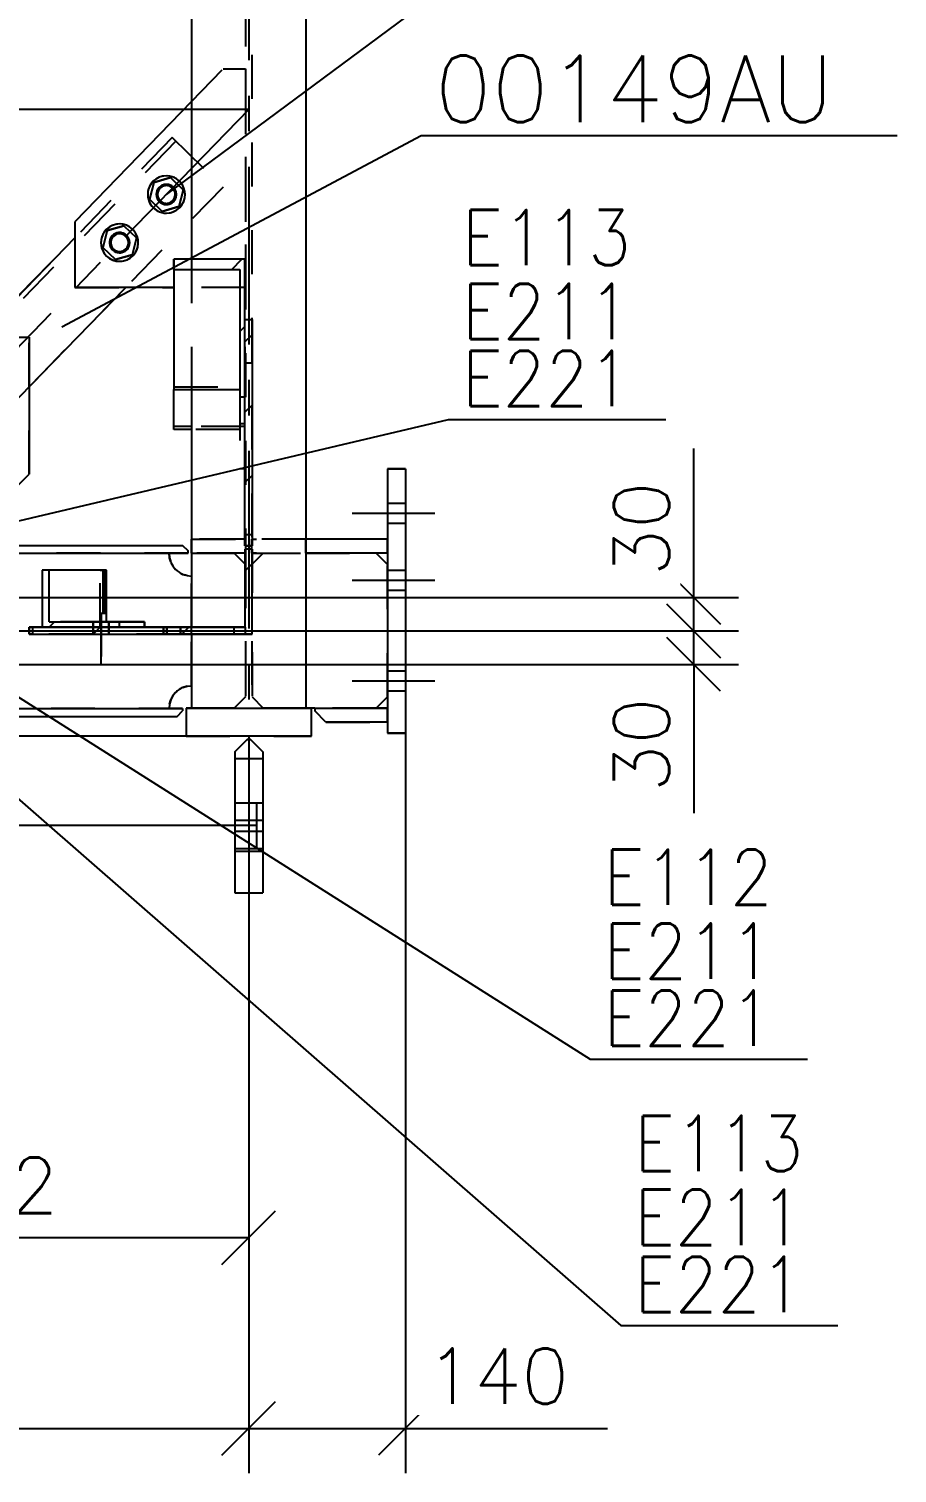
# Model space of a CAD drawing. Header units: millimetres. Extents: x 505 to 1346, y 20403 to 20997.
# Drawn here: x 1103.7 to 1142.4, y 20658.5 to 20723 of the extents above; entities that cross this region are included whole.
import ezdxf

# ---------------------------------------------------------------- set-up
doc = ezdxf.new("R2010")
doc.units = ezdxf.units.MM
for name, pattern in [('CENTER', [12.7, 7.9375, -1.5875, 1.5875, -1.5875]), ('DXK_LINE_DOT2', [3.9198, 1.9599, -1.9599]), ('DXK_LINE_DOT6', [6.9771, 2.979, -1.0191, 1.9599, -1.0191])]:
    doc.linetypes.add(name, pattern=pattern)
doc.styles.add('RomanS', font='ROMANS__.TTF', dxfattribs={"height": 0.2})

# ---------------------------------------------------------------- blocks, each defined once
blk = doc.blocks.new('Part-110200292-70964 - 70956')
at = {"color": 7, "linetype": 'DXK_LINE_DOT2'}
for p, q in [((1110.13, 20711.707), (1110.13, 20706.916)), ((1113.07, 20706.59), (1113.07, 20703.387)), ((1113.305, 20705.26), (1110.92, 20705.26)), ((1113.07, 20705.121), (1110.92, 20705.121)), ((1113.305, 20703.387), (1113.305, 20705.397)), ((1113.07, 20703.387), (1113.305, 20703.387))]:
    blk.add_line(p, q, dxfattribs=at)
at = {"color": 3, "linetype": 'Continuous'}
for p, q in [((1110.13, 20705.121), (1110.13, 20706.916)), ((1110.92, 20705.26), (1110.13, 20705.26)), ((1110.92, 20705.121), (1110.13, 20705.121))]:
    blk.add_line(p, q, dxfattribs=at)
blk = doc.blocks.new('Part-110200292-70962 - 70956')
at = {"linetype": 'Continuous'}
h = blk.add_hatch(dxfattribs=at)
h.set_pattern_fill('', scale=0.7, style=0, pattern_type=0)
h.set_pattern_definition([(45, (1113.6202, 20695.969), (-1.5715, 1.5715), [])])
h.paths.add_polyline_path([(1109.81, 20695.969), (1113.62, 20695.969), (1113.62, 20699.779), (1113.305, 20699.779), (1113.305, 20696.284), (1109.81, 20696.284)])
at = {"color": 3, "linetype": 'Continuous'}
for p, q in [((1113.305, 20699.779), (1113.305, 20699.779)), ((1113.62, 20699.779), (1113.305, 20699.779)), ((1113.305, 20699.779), (1113.305, 20696.284)), ((1113.62, 20699.779), (1113.62, 20699.779)), ((1113.62, 20695.969), (1113.62, 20699.779)), ((1109.81, 20696.284), (1109.81, 20696.284)), ((1109.81, 20696.284), (1113.305, 20696.284)), ((1109.81, 20695.969), (1109.81, 20696.284)), ((1113.305, 20696.284), (1113.305, 20696.284)), ((1109.81, 20695.969), (1109.81, 20695.969)), ((1109.81, 20695.969), (1113.62, 20695.969)), ((1113.62, 20695.969), (1113.62, 20695.969))]:
    blk.add_line(p, q, dxfattribs=at)
at = {"color": 7, "linetype": 'DXK_LINE_DOT2'}
for p, q in [((1113.62, 20699.779), (1113.305, 20699.779)), ((1113.305, 20699.779), (1113.305, 20696.284)), ((1113.62, 20699.779), (1113.62, 20695.969)), ((1110.92, 20696.284), (1109.81, 20696.284)), ((1109.81, 20696.284), (1109.81, 20695.969)), ((1113.305, 20696.284), (1110.92, 20696.284)), ((1110.92, 20695.969), (1110.92, 20696.284)), ((1109.81, 20695.969), (1110.92, 20695.969)), ((1113.62, 20695.969), (1110.92, 20695.969))]:
    blk.add_line(p, q, dxfattribs=at)
blk = doc.blocks.new('Part-110200292-70963 - 70956')
at = {"linetype": 'Continuous'}
h = blk.add_hatch(dxfattribs=at)
h.set_pattern_fill('', scale=0.7, style=0, pattern_type=0)
h.set_pattern_definition([(45, (1113.3052, 20706.5895), (-1.57154, 1.57154), [])])
h.paths.add_polyline_path([(1113.07, 20706.59), (1113.305, 20706.59), (1113.305, 20712.736), (1110.13, 20712.736), (1110.13, 20712.281), (1113.07, 20712.281)])
at = {"color": 7, "linetype": 'DXK_LINE_DOT2'}
for p, q in [((1110.13, 20712.736), (1110.13, 20712.281)), ((1113.07, 20712.281), (1113.07, 20706.59)), ((1113.305, 20712.736), (1113.305, 20705.397)), ((1110.13, 20707.037), (1113.305, 20707.037))]:
    blk.add_line(p, q, dxfattribs=at)
at = {"color": 3, "linetype": 'Continuous'}
for p, q in [((1110.13, 20712.281), (1110.13, 20712.736)), ((1113.305, 20712.736), (1110.13, 20712.736)), ((1110.13, 20712.281), (1110.13, 20706.916)), ((1110.13, 20712.281), (1113.07, 20712.281)), ((1113.07, 20712.281), (1113.07, 20706.59)), ((1113.305, 20706.59), (1113.305, 20712.736)), ((1110.13, 20706.916), (1113.07, 20706.916)), ((1113.07, 20706.59), (1113.07, 20705.397)), ((1113.07, 20706.59), (1113.305, 20706.59)), ((1113.07, 20705.397), (1113.305, 20705.397))]:
    blk.add_line(p, q, dxfattribs=at)
blk = doc.blocks.new('Part-110200292-70965 - 70956')
at = {"linetype": 'Continuous'}
h = blk.add_hatch(dxfattribs=at)
h.set_pattern_fill('', scale=0.7, style=0, pattern_type=0)
h.set_pattern_definition([(45, (1107.6988, 20696.2887), (-1.5715, 1.5715), [])])
h.paths.add_polyline_path([(1104.237, 20696.289), (1107.699, 20696.289), (1107.699, 20696.524), (1104.557, 20696.524), (1104.557, 20698.829), (1104.237, 20698.829)])
at = {"color": 7, "linetype": 'DXK_LINE_DOT2'}
for p, q in [((1106.947, 20698.829), (1104.237, 20698.829)), ((1107.119, 20698.829), (1106.947, 20698.829)), ((1106.947, 20698.829), (1106.947, 20696.289)), ((1106.947, 20696.289), (1104.237, 20696.289)), ((1107.119, 20696.524), (1104.557, 20696.524)), ((1106.947, 20696.289), (1108.81, 20696.289)), ((1108.81, 20696.524), (1107.119, 20696.524))]:
    blk.add_line(p, q, dxfattribs=at)
at = {"color": 3, "linetype": 'Continuous'}
for p, q in [((1104.557, 20698.829), (1104.237, 20698.829)), ((1104.237, 20698.829), (1104.237, 20696.289)), ((1107.119, 20698.829), (1104.557, 20698.829)), ((1104.557, 20696.524), (1104.557, 20698.829)), ((1107.119, 20696.524), (1107.119, 20698.829)), ((1104.237, 20696.289), (1107.699, 20696.289)), ((1104.557, 20696.524), (1107.699, 20696.524)), ((1108.81, 20696.524), (1107.699, 20696.524)), ((1107.699, 20696.289), (1107.699, 20696.524)), ((1108.81, 20696.289), (1107.699, 20696.289)), ((1108.81, 20696.289), (1108.81, 20696.524))]:
    blk.add_line(p, q, dxfattribs=at)
blk = doc.blocks.new('Part-110200292-70966 - 70956')
at = {"color": 7, "linetype": 'DXK_LINE_DOT2'}
for p, q in [((1106.836, 20698.83), (1104.267, 20698.831)), ((1106.836, 20696.29), (1106.836, 20698.83)), ((1106.836, 20698.83), (1107.018, 20698.83)), ((1107.018, 20698.83), (1106.836, 20698.83)), ((1107.018, 20698.83), (1107.018, 20696.525)), ((1106.836, 20696.29), (1104.268, 20696.291)), ((1107.018, 20696.525), (1104.57, 20696.526)), ((1108.81, 20696.291), (1106.836, 20696.29)), ((1107.018, 20696.525), (1108.81, 20696.526)), ((1108.81, 20696.526), (1107.535, 20696.526)), ((1108.81, 20696.291), (1107.535, 20696.291)), ((1108.81, 20696.526), (1108.81, 20696.291))]:
    blk.add_line(p, q, dxfattribs=at)
blk = doc.blocks.new('Part-110200292-71097 - 70956')
at = {"color": 7, "linetype": 'DXK_LINE_DOT2'}
for p, q in [((1113.305, 20699.779), (1113.305, 20699.78)), ((1113.62, 20699.779), (1113.305, 20699.779)), ((1113.62, 20699.78), (1113.62, 20699.779)), ((1109.81, 20696.285), (1109.81, 20695.969)), ((1110.92, 20696.284), (1109.81, 20696.284)), ((1113.305, 20696.284), (1110.92, 20696.284)), ((1113.305, 20696.284), (1113.305, 20696.285)), ((1110.92, 20695.969), (1109.81, 20695.969)), ((1113.62, 20695.969), (1110.92, 20695.969))]:
    blk.add_line(p, q, dxfattribs=at)
blk = doc.blocks.new('Part-110200292-70976 - 70956')
at = {"color": 3, "linetype": 'Continuous'}
for p, q in [((1110.67, 20692.669), (1116.27, 20692.669)), ((1110.67, 20692.669), (1110.67, 20691.419)), ((1116.27, 20691.419), (1116.27, 20692.669)), ((1116.27, 20691.419), (1110.67, 20691.419)), ((1110.67, 20691.419), (1110.67, 20691.419)), ((1116.27, 20691.419), (1116.27, 20691.419))]:
    blk.add_line(p, q, dxfattribs=at)
at = {"color": 7, "linetype": 'DXK_LINE_DOT2'}
for p, q in [((1110.67, 20692.669), (1110.67, 20692.669)), ((1116.27, 20692.669), (1110.67, 20692.669)), ((1116.27, 20692.669), (1116.27, 20692.669)), ((1110.67, 20691.419), (1116.27, 20691.419))]:
    blk.add_line(p, q, dxfattribs=at)
blk = doc.blocks.new('Part-110200292-70977 - 70956')
at = {"color": 3, "linetype": 'Continuous'}
for p, q in [((1113.395, 20691.269), (1112.845, 20690.719)), ((1113.545, 20691.269), (1113.395, 20691.269)), ((1113.395, 20691.269), (1113.395, 20691.269)), ((1114.095, 20690.719), (1113.545, 20691.269)), ((1113.545, 20691.269), (1113.545, 20691.269)), ((1112.845, 20690.719), (1112.845, 20684.419)), ((1112.845, 20690.419), (1114.095, 20690.419)), ((1114.095, 20690.719), (1114.095, 20684.419)), ((1112.845, 20686.279), (1114.095, 20686.279)), ((1112.845, 20684.419), (1114.095, 20684.419))]:
    blk.add_line(p, q, dxfattribs=at)
at = {"color": 7, "linetype": 'DXK_LINE_DOT2'}
for p, q in [((1112.845, 20690.719), (1113.395, 20691.269)), ((1113.395, 20691.269), (1113.545, 20691.269)), ((1113.545, 20691.269), (1114.095, 20690.719)), ((1112.845, 20690.419), (1114.095, 20690.419)), ((1114.095, 20690.719), (1114.095, 20690.719)), ((1114.095, 20690.419), (1114.095, 20690.419)), ((1112.845, 20688.441), (1114.095, 20688.441)), ((1112.845, 20687.667), (1114.095, 20687.667)), ((1112.845, 20687.171), (1114.095, 20687.171)), ((1112.845, 20686.396), (1114.095, 20686.396)), ((1112.845, 20686.279), (1114.095, 20686.279))]:
    blk.add_line(p, q, dxfattribs=at)
blk = doc.blocks.new('Part-110200292-71051 - 70956')
at = {"color": 7, "linetype": 'CENTER'}
blk.add_line((1113.47, 20719.42), (1090.87, 20696.12), dxfattribs=at)
at = {"color": 7, "linetype": 'DXK_LINE_DOT2'}
for p, q in [((1110.046, 20718.17), (1097.041, 20704.762)), ((1110.046, 20718.17), (1105.705, 20713.694)), ((1110.046, 20718.17), (1112.325, 20715.959)), ((1110.215, 20718.006), (1110.046, 20718.17)), ((1110.046, 20718.17), (1110.046, 20718.17)), ((1110.215, 20718.006), (1097.21, 20704.599)), ((1110.215, 20718.006), (1110.215, 20718.006)), ((1110.215, 20718.006), (1110.215, 20718.006)), ((1112.325, 20715.959), (1107.976, 20711.476)), ((1112.325, 20715.959), (1112.325, 20715.959)), ((1107.976, 20711.476), (1103.662, 20707.028)), ((1101.39, 20709.246), (1097.041, 20704.762)), ((1103.662, 20707.028), (1099.32, 20702.552)), ((1099.32, 20702.552), (1097.041, 20704.762)), ((1097.041, 20704.762), (1097.21, 20704.599)), ((1097.041, 20704.762), (1097.041, 20704.762)), ((1097.21, 20704.599), (1097.21, 20704.599)), ((1099.32, 20702.552), (1099.32, 20702.552))]:
    blk.add_line(p, q, dxfattribs=at)
at = {"color": 3, "linetype": 'Continuous'}
for p, q in [((1105.705, 20713.694), (1101.39, 20709.246)), ((1107.976, 20711.476), (1103.662, 20707.028))]:
    blk.add_line(p, q, dxfattribs=at)
blk = doc.blocks.new('Part-110200292-71052 - 70956')
at = {"color": 3, "linetype": 'Continuous'}
for p, q in [((1091.12, 20699.945), (1091.12, 20698.995)), ((1091.12, 20699.944), (1110.52, 20699.944)), ((1110.52, 20699.945), (1110.52, 20699.944)), ((1110.52, 20699.944), (1110.77, 20699.694)), ((1091.12, 20699.589), (1110.77, 20699.589)), ((1109.92, 20699.589), (1109.936, 20699.392)), ((1109.936, 20699.392), (1109.991, 20699.201)), ((1110.77, 20699.589), (1110.77, 20699.695)), ((1110.77, 20699.589), (1110.77, 20699.59)), ((1110.533, 20698.648), (1110.723, 20698.59)), ((1110.723, 20698.59), (1110.92, 20698.57)), ((1110.723, 20698.59), (1110.723, 20698.59)), ((1110.723, 20693.649), (1110.533, 20693.591)), ((1110.723, 20693.649), (1110.92, 20693.669)), ((1110.723, 20693.649), (1110.723, 20693.649)), ((1091.12, 20693.245), (1091.12, 20692.65)), ((1109.936, 20692.847), (1109.92, 20692.65)), ((1109.991, 20693.038), (1109.936, 20692.847)), ((1091.12, 20692.65), (1091.12, 20692.649)), ((1091.12, 20692.294), (1091.12, 20692.649)), ((1091.12, 20692.649), (1110.52, 20692.649)), ((1091.12, 20692.295), (1091.12, 20692.294)), ((1091.12, 20692.294), (1110.27, 20692.294)), ((1110.27, 20692.294), (1110.52, 20692.544)), ((1110.27, 20692.295), (1110.27, 20692.294)), ((1110.52, 20692.649), (1110.52, 20692.65)), ((1110.52, 20692.649), (1110.52, 20692.544))]:
    blk.add_line(p, q, dxfattribs=at)
at = {"color": 7, "linetype": 'DXK_LINE_DOT2'}
for p, q in [((1091.12, 20699.945), (1110.52, 20699.945)), ((1110.77, 20699.695), (1110.52, 20699.945)), ((1110.77, 20699.59), (1091.12, 20699.59)), ((1091.12, 20699.59), (1110.77, 20699.59)), ((1091.12, 20699.59), (1109.92, 20699.589)), ((1091.12, 20699.59), (1091.12, 20699.59)), ((1109.92, 20699.589), (1110.77, 20699.59)), ((1109.936, 20699.392), (1109.92, 20699.59)), ((1109.92, 20699.589), (1109.92, 20699.59)), ((1109.991, 20699.201), (1109.936, 20699.392)), ((1110.77, 20699.694), (1110.77, 20699.695)), ((1110.77, 20699.59), (1110.77, 20699.59)), ((1110.77, 20699.59), (1110.77, 20699.59)), ((1091.12, 20698.995), (1091.12, 20693.245)), ((1110.723, 20698.59), (1110.533, 20698.648)), ((1110.723, 20698.59), (1110.92, 20698.57)), ((1110.92, 20696.284), (1110.92, 20698.57)), ((1110.92, 20693.669), (1110.92, 20695.969)), ((1110.533, 20693.591), (1110.723, 20693.649)), ((1110.723, 20693.649), (1110.92, 20693.669)), ((1109.936, 20692.847), (1109.991, 20693.038)), ((1109.936, 20692.847), (1109.936, 20692.847)), ((1091.12, 20692.65), (1109.92, 20692.65)), ((1110.52, 20692.65), (1091.12, 20692.65)), ((1091.12, 20692.295), (1110.27, 20692.295)), ((1110.27, 20692.295), (1110.52, 20692.545)), ((1110.52, 20692.65), (1110.52, 20692.65)), ((1110.52, 20692.65), (1110.52, 20692.65)), ((1110.52, 20692.649), (1110.52, 20692.65))]:
    blk.add_line(p, q, dxfattribs=at)
at = {"color": 3, "linetype": 'Continuous'}
for centre, start, end in [((1110.92, 20699.57), 201.67465, 247.22488), ((1110.92, 20692.669), 112.77512, 158.32535)]:
    blk.add_arc(centre, 1, start, end, dxfattribs=at)
at = {"color": 7, "linetype": 'DXK_LINE_DOT2'}
for centre, start, end in [((1110.92, 20699.57), 201.67465, 247.22488), ((1110.92, 20692.669), 112.77512, 158.32535)]:
    blk.add_arc(centre, 1, start, end, dxfattribs=at)
blk = doc.blocks.new('Part-110200292-71053 - 70956')
at = {"color": 7, "linetype": 'DXK_LINE_DOT2'}
for p, q in [((1113.615, 20699.589), (1113.615, 20700.215)), ((1113.615, 20700.215), (1113.711, 20700.215)), ((1113.615, 20700.214), (1113.64, 20700.214)), ((1113.64, 20700.214), (1113.821, 20700.214)), ((1116.02, 20700.215), (1113.711, 20700.215)), ((1116.02, 20699.589), (1116.02, 20700.215)), ((1119.67, 20700.215), (1116.02, 20700.215)), ((1119.67, 20699.59), (1119.67, 20700.215)), ((1113.615, 20699.589), (1113.615, 20699.59)), ((1113.615, 20699.59), (1113.64, 20699.59)), ((1113.711, 20699.589), (1113.615, 20699.589)), ((1113.64, 20699.59), (1113.821, 20699.59)), ((1113.821, 20699.59), (1113.711, 20699.589)), ((1113.821, 20699.59), (1116.02, 20699.59)), ((1116.02, 20699.59), (1119.67, 20699.59))]:
    blk.add_line(p, q, dxfattribs=at)
at = {"color": 3, "linetype": 'Continuous'}
for p, q in [((1119.67, 20700.214), (1116.02, 20700.214)), ((1119.67, 20700.214), (1119.67, 20700.215)), ((1119.67, 20699.589), (1119.67, 20700.214)), ((1119.67, 20699.589), (1116.02, 20699.589)), ((1119.67, 20699.59), (1119.67, 20699.589))]:
    blk.add_line(p, q, dxfattribs=at)
blk = doc.blocks.new('Part-110200292-71054 - 70956')
at = {"color": 7, "linetype": 'DXK_LINE_DOT2'}
for p, q in [((1110.92, 20699.589), (1110.92, 20700.215)), ((1110.92, 20700.215), (1113.119, 20700.215)), ((1113.23, 20700.214), (1110.92, 20700.214)), ((1113.301, 20700.215), (1113.119, 20700.215)), ((1113.325, 20700.214), (1113.23, 20700.214)), ((1113.325, 20700.215), (1113.301, 20700.215)), ((1113.325, 20700.215), (1113.325, 20699.589)), ((1113.23, 20699.59), (1110.92, 20699.59)), ((1110.92, 20699.589), (1110.92, 20699.59)), ((1113.119, 20699.589), (1110.92, 20699.589)), ((1113.301, 20699.589), (1113.119, 20699.589)), ((1113.325, 20699.59), (1113.23, 20699.59)), ((1113.325, 20699.589), (1113.301, 20699.589)), ((1113.325, 20699.589), (1113.325, 20699.59))]:
    blk.add_line(p, q, dxfattribs=at)
blk = doc.blocks.new('Part-110200292-71055 - 70956')
at = {"color": 7, "linetype": 'DXK_LINE_DOT2'}
for p, q in [((1114.115, 20699.59), (1113.616, 20699.09)), ((1114.115, 20699.59), (1114.115, 20699.59)), ((1119.17, 20699.59), (1116.02, 20699.59)), ((1119.17, 20699.59), (1119.17, 20699.59)), ((1119.17, 20699.59), (1119.67, 20699.09)), ((1113.616, 20699.09), (1113.62, 20693.169)), ((1119.67, 20693.169), (1119.67, 20699.09)), ((1113.62, 20693.169), (1114.12, 20692.669)), ((1119.67, 20693.169), (1119.17, 20692.669)), ((1116.27, 20692.669), (1114.12, 20692.669)), ((1114.12, 20692.669), (1114.12, 20692.669)), ((1116.42, 20692.669), (1116.27, 20692.669)), ((1119.17, 20692.669), (1116.42, 20692.669)), ((1119.17, 20692.669), (1119.17, 20692.669))]:
    blk.add_line(p, q, dxfattribs=at)
at = {"color": 3, "linetype": 'Continuous'}
for p, q in [((1119.67, 20699.09), (1119.17, 20699.59)), ((1119.17, 20692.669), (1119.67, 20693.169)), ((1116.42, 20692.669), (1116.27, 20692.669))]:
    blk.add_line(p, q, dxfattribs=at)
blk = doc.blocks.new('Part-110200292-71056 - 70956')
at = {"color": 7, "linetype": 'DXK_LINE_DOT2'}
for p, q in [((1110.92, 20699.59), (1112.825, 20699.59)), ((1110.92, 20699.589), (1110.92, 20698.57)), ((1112.825, 20699.59), (1113.325, 20699.09)), ((1112.825, 20699.59), (1112.825, 20699.59)), ((1113.325, 20699.09), (1113.321, 20693.169)), ((1110.92, 20693.669), (1110.92, 20692.669)), ((1113.321, 20693.169), (1112.82, 20692.669)), ((1112.82, 20692.669), (1110.92, 20692.669)), ((1112.82, 20692.669), (1112.82, 20692.669))]:
    blk.add_line(p, q, dxfattribs=at)
blk = doc.blocks.new('Part-110200292-71058 - 70956')
at = {"color": 7, "linetype": 'DXK_LINE_DOT2'}
for p, q in [((1110.92, 20719.789), (1112.325, 20721.238)), ((1112.325, 20721.238), (1113.325, 20721.238)), ((1113.325, 20721.238), (1113.325, 20711.476)), ((1105.705, 20714.412), (1105.705, 20714.412)), ((1105.705, 20711.476), (1110.13, 20711.476)), ((1113.325, 20711.476), (1110.13, 20711.476))]:
    blk.add_line(p, q, dxfattribs=at)
at = {"color": 3, "linetype": 'Continuous'}
for p, q in [((1110.92, 20719.789), (1105.705, 20714.412)), ((1105.705, 20714.412), (1105.705, 20711.476)), ((1110.13, 20711.476), (1105.705, 20711.476))]:
    blk.add_line(p, q, dxfattribs=at)
blk = doc.blocks.new('Part-110200292-71059 - 70956')
at = {"color": 3, "linetype": 'Continuous'}
for p, q in [((1078.078, 20709.246), (1103.662, 20709.246)), ((1078.078, 20709.246), (1078.078, 20703.12)), ((1103.662, 20709.246), (1103.662, 20709.246)), ((1103.662, 20709.246), (1103.662, 20703.12)), ((1078.078, 20703.12), (1080.628, 20700.57)), ((1101.112, 20700.57), (1103.662, 20703.12)), ((1103.662, 20703.12), (1103.662, 20703.12))]:
    blk.add_line(p, q, dxfattribs=at)
at = {"color": 7, "linetype": 'DXK_LINE_DOT2'}
for p, q in [((1078.078, 20709.246), (1103.662, 20709.246)), ((1103.662, 20703.12), (1103.662, 20709.246)), ((1103.662, 20709.246), (1103.662, 20709.246)), ((1078.078, 20703.12), (1080.628, 20700.57)), ((1101.112, 20700.57), (1103.662, 20703.12)), ((1080.628, 20700.57), (1101.112, 20700.57)), ((1080.628, 20700.57), (1080.628, 20700.57)), ((1080.628, 20700.57), (1101.112, 20700.57))]:
    blk.add_line(p, q, dxfattribs=at)
blk = doc.blocks.new('Bolt-110200292-71063 - 70956')
at = {"color": 3, "linetype": 'Continuous'}
for p, q in [((1109.234, 20716.171), (1109.044, 20715.416)), ((1109.234, 20716.171), (1109.983, 20716.384)), ((1109.983, 20716.384), (1109.234, 20716.171)), ((1109.983, 20716.384), (1110.542, 20715.842)), ((1109.983, 20716.384), (1109.983, 20716.384)), ((1109.983, 20716.384), (1110.542, 20715.842)), ((1110.542, 20715.842), (1110.352, 20715.087)), ((1109.603, 20714.874), (1109.044, 20715.416)), ((1109.044, 20715.416), (1109.603, 20714.874)), ((1110.352, 20715.087), (1109.603, 20714.874)), ((1109.603, 20714.874), (1110.352, 20715.087)), ((1109.603, 20714.874), (1109.603, 20714.874)), ((1107.146, 20714.018), (1107.894, 20714.231)), ((1107.894, 20714.23), (1107.146, 20714.018)), ((1107.894, 20714.231), (1107.894, 20714.23)), ((1107.894, 20714.23), (1108.453, 20713.688)), ((1107.894, 20714.231), (1108.453, 20713.688)), ((1107.146, 20714.018), (1106.956, 20713.263)), ((1108.453, 20713.688), (1108.263, 20712.933)), ((1107.514, 20712.721), (1106.956, 20713.263)), ((1106.956, 20713.263), (1107.514, 20712.72)), ((1108.263, 20712.933), (1107.514, 20712.721)), ((1107.514, 20712.72), (1108.263, 20712.933)), ((1107.514, 20712.721), (1107.514, 20712.72))]:
    blk.add_line(p, q, dxfattribs=at)
at = {"color": 3, "linetype": 'DXK_LINE_DOT2'}
for p, q in [((1109.234, 20716.171), (1109.044, 20715.416)), ((1109.234, 20716.171), (1109.983, 20716.385)), ((1109.983, 20716.385), (1110.543, 20715.842)), ((1109.983, 20716.385), (1109.983, 20716.385)), ((1110.543, 20715.842), (1110.352, 20715.086)), ((1109.603, 20714.873), (1109.044, 20715.416)), ((1110.352, 20715.087), (1109.603, 20714.873)), ((1109.603, 20714.873), (1109.603, 20714.873)), ((1107.145, 20714.018), (1107.895, 20714.231)), ((1107.895, 20714.231), (1108.454, 20713.689)), ((1107.895, 20714.231), (1107.895, 20714.231)), ((1107.145, 20714.018), (1106.955, 20713.262)), ((1108.454, 20713.689), (1108.264, 20712.933)), ((1107.514, 20712.72), (1106.955, 20713.262)), ((1108.264, 20712.933), (1107.514, 20712.72)), ((1107.514, 20712.72), (1107.514, 20712.72))]:
    blk.add_line(p, q, dxfattribs=at)
at = {"color": 3, "linetype": 'Continuous'}
for centre, radius, start, end in [((1109.793, 20715.629), 0.834, 135.87372, 315.87372), ((1109.793, 20715.629), 0.834, 345.87372, 165.87372), ((1109.793, 20715.629), 0.834, 315.87372, 135.87372), ((1109.793, 20715.629), 0.45, 45.87372, 225.87372), ((1109.793, 20715.629), 0.834, 165.87372, 345.87372), ((1109.793, 20715.629), 0.397, 165.87372, 345.87372), ((1109.793, 20715.629), 0.397, 345.87372, 165.87372), ((1109.793, 20715.629), 0.45, 225.87372, 45.87372), ((1107.704, 20713.476), 0.834, 345.87372, 165.87372), ((1107.704, 20713.476), 0.834, 315.87372, 135.87372), ((1107.704, 20713.476), 0.834, 135.87372, 315.87372), ((1107.704, 20713.476), 0.834, 165.87372, 345.87372), ((1107.704, 20713.476), 0.45, 45.87372, 225.87372), ((1107.704, 20713.475), 0.397, 165.87372, 345.87372), ((1107.704, 20713.475), 0.397, 345.87372, 165.87372), ((1107.704, 20713.476), 0.45, 225.87372, 45.87372)]:
    blk.add_arc(centre, radius, start, end, dxfattribs=at)
at = {"color": 3, "linetype": 'DXK_LINE_DOT2'}
for centre, radius, start, end in [((1109.793, 20715.629), 0.45, 27.87372, 207.87372), ((1109.793, 20715.629), 0.45, 207.87372, 27.87372), ((1109.793, 20715.629), 0.397, 135.87372, 315.87372), ((1109.793, 20715.629), 0.397, 315.87372, 135.87372), ((1107.704, 20713.476), 0.45, 27.87372, 207.87372), ((1107.704, 20713.476), 0.45, 207.87373, 27.87372), ((1107.704, 20713.476), 0.397, 135.87372, 315.87372), ((1107.704, 20713.476), 0.397, 315.87372, 135.87372)]:
    blk.add_arc(centre, radius, start, end, dxfattribs=at)
blk = doc.blocks.new('Part-110200292-71071 - 70956')
at = {"color": 7, "linetype": 'CENTER'}
blk.add_line((1113.47, 20742.267), (1113.47, 20682.668), dxfattribs=at)
at = {"color": 3, "linetype": 'Continuous'}
for p, q in [((1110.92, 20741.467), (1110.92, 20735.966)), ((1116.02, 20741.467), (1116.02, 20692.668)), ((1110.92, 20735.651), (1110.92, 20712.736)), ((1110.92, 20706.916), (1110.92, 20696.284)), ((1110.92, 20695.969), (1110.92, 20692.668))]:
    blk.add_line(p, q, dxfattribs=at)
at = {"color": 7, "linetype": 'DXK_LINE_DOT2'}
for p, q in [((1116.02, 20741.467), (1110.92, 20741.467)), ((1113.325, 20741.467), (1113.325, 20736.594)), ((1113.615, 20741.467), (1113.615, 20700.215)), ((1110.92, 20735.652), (1110.92, 20735.651)), ((1113.325, 20735.969), (1113.325, 20700.215)), ((1110.92, 20712.736), (1110.92, 20706.916)), ((1113.325, 20699.589), (1113.325, 20692.668)), ((1113.615, 20699.589), (1113.615, 20692.668)), ((1116.02, 20692.668), (1110.92, 20692.668))]:
    blk.add_line(p, q, dxfattribs=at)
blk = doc.blocks.new('Part-110200292-71078 - 70956')
at = {"color": 3, "linetype": 'Continuous'}
for p, q in [((1119.67, 20703.37), (1119.67, 20703.369)), ((1119.67, 20703.369), (1120.47, 20703.369)), ((1119.67, 20703.369), (1119.67, 20691.544)), ((1120.47, 20703.369), (1120.47, 20703.37)), ((1120.47, 20703.369), (1120.47, 20691.544)), ((1120.47, 20691.544), (1119.67, 20691.544))]:
    blk.add_line(p, q, dxfattribs=at)
at = {"color": 7, "linetype": 'DXK_LINE_DOT2'}
for p, q in [((1120.47, 20703.37), (1119.67, 20703.37)), ((1119.67, 20703.369), (1119.67, 20703.37)), ((1120.47, 20703.369), (1120.47, 20703.37)), ((1119.67, 20691.544), (1120.47, 20691.544))]:
    blk.add_line(p, q, dxfattribs=at)
blk = doc.blocks.new('Bolt-110200292-71079 - 70956')
at = {"color": 3, "linetype": 'Continuous'}
for p, q in [((1121.78, 20701.37), (1118.095, 20701.37)), ((1121.78, 20701.37), (1118.095, 20701.37)), ((1120.47, 20701.82), (1119.67, 20701.82)), ((1120.47, 20701.82), (1119.67, 20701.82)), ((1120.47, 20700.92), (1119.67, 20700.92)), ((1120.47, 20700.92), (1119.67, 20700.92)), ((1120.47, 20698.82), (1119.67, 20698.82)), ((1120.47, 20698.82), (1119.67, 20698.82)), ((1121.78, 20698.37), (1118.095, 20698.37)), ((1121.78, 20698.37), (1118.095, 20698.37)), ((1120.47, 20697.92), (1119.67, 20697.92)), ((1120.47, 20697.92), (1119.67, 20697.92)), ((1120.47, 20694.32), (1119.67, 20694.32)), ((1120.47, 20694.32), (1119.67, 20694.32)), ((1121.78, 20693.87), (1118.095, 20693.87)), ((1121.78, 20693.87), (1118.095, 20693.87)), ((1120.47, 20693.42), (1119.67, 20693.42)), ((1120.47, 20693.42), (1119.67, 20693.42))]:
    blk.add_line(p, q, dxfattribs=at)
blk = doc.blocks.new('Bolt-110200292-72724 - 70956')
at = {"color": 3, "linetype": 'DXK_LINE_DOT2'}
for p, q in [((1106.879, 20696.936), (1106.879, 20694.621)), ((1106.529, 20696.526), (1106.529, 20696.291)), ((1106.529, 20696.285), (1106.529, 20695.97)), ((1107.229, 20696.526), (1107.229, 20696.291)), ((1107.229, 20696.286), (1107.229, 20695.971))]:
    blk.add_line(p, q, dxfattribs=at)
blk = doc.blocks.new('Part-110200292-71086 - 70956')
at = {"color": 3, "linetype": 'Continuous'}
for p, q in [((1116.42, 20692.669), (1116.42, 20692.543)), ((1116.42, 20692.668), (1119.67, 20692.669)), ((1116.92, 20692.043), (1116.42, 20692.543)), ((1119.67, 20692.044), (1119.67, 20692.669)), ((1119.67, 20692.669), (1119.67, 20692.669)), ((1119.67, 20692.044), (1116.92, 20692.043)), ((1116.92, 20692.044), (1116.92, 20692.043)), ((1119.67, 20692.044), (1119.67, 20692.044))]:
    blk.add_line(p, q, dxfattribs=at)
at = {"color": 7, "linetype": 'DXK_LINE_DOT2'}
for p, q in [((1116.42, 20692.668), (1116.42, 20692.669)), ((1119.67, 20692.669), (1116.42, 20692.669)), ((1116.92, 20692.044), (1116.42, 20692.544)), ((1119.67, 20692.044), (1119.67, 20692.669)), ((1116.92, 20692.044), (1119.67, 20692.044))]:
    blk.add_line(p, q, dxfattribs=at)
blk = doc.blocks.new('Part-110200292-71101 - 70956')
at = {"linetype": 'Continuous'}
h = blk.add_hatch(dxfattribs=at)
h.set_pattern_fill('', scale=0.7, style=0, pattern_type=0)
h.set_pattern_definition([(45, (1113.6202, 20699.9288), (-1.57154, 1.57154), [])])
h.paths.add_polyline_path([(1113.305, 20699.929), (1113.62, 20699.929), (1113.62, 20710.034), (1113.305, 20710.034)])
at = {"color": 7, "linetype": 'DXK_LINE_DOT2'}
for p, q in [((1113.305, 20710.034), (1113.62, 20710.034)), ((1113.62, 20710.034), (1113.62, 20699.929)), ((1113.305, 20699.929), (1113.305, 20703.387)), ((1113.305, 20700.429), (1113.62, 20700.429)), ((1113.62, 20699.929), (1113.305, 20699.929))]:
    blk.add_line(p, q, dxfattribs=at)
at = {"color": 3, "linetype": 'Continuous'}
for p, q in [((1113.305, 20699.929), (1113.305, 20710.034)), ((1113.305, 20710.034), (1113.62, 20710.034)), ((1113.62, 20710.034), (1113.62, 20699.929)), ((1113.62, 20699.929), (1113.305, 20699.929))]:
    blk.add_line(p, q, dxfattribs=at)
blk = doc.blocks.new('Part-110200292-71102 - 70956')
at = {"color": 7, "linetype": 'DXK_LINE_DOT2'}
for p, q in [((1113.62, 20708.086), (1113.305, 20708.086)), ((1113.305, 20700.43), (1113.62, 20700.43)), ((1113.305, 20699.93), (1113.62, 20699.93))]:
    blk.add_line(p, q, dxfattribs=at)
blk = doc.blocks.new('Part-110200292-71145 - 70956')
at = {"color": 7, "linetype": 'DXK_LINE_DOT2'}
for p, q in [((1103.807, 20696.287), (1103.807, 20695.971)), ((1110.44, 20696.286), (1103.807, 20696.287)), ((1109.66, 20696.285), (1109.66, 20696.286)), ((1109.66, 20696.286), (1109.66, 20695.97)), ((1109.68, 20696.286), (1109.66, 20696.286)), ((1109.737, 20696.286), (1109.68, 20696.286)), ((1109.829, 20696.286), (1109.737, 20696.286)), ((1109.954, 20696.286), (1109.829, 20696.286)), ((1110.105, 20696.286), (1109.954, 20696.286)), ((1110.449, 20696.286), (1110.105, 20696.286)), ((1110.42, 20695.971), (1110.421, 20696.286)), ((1110.42, 20695.971), (1110.42, 20696.286)), ((1110.44, 20696.286), (1110.421, 20696.286)), ((1110.421, 20696.286), (1110.449, 20696.286)), ((1110.44, 20695.971), (1110.44, 20696.286)), ((1112.825, 20696.286), (1110.449, 20696.286)), ((1110.449, 20696.286), (1110.523, 20696.286)), ((1110.523, 20696.286), (1110.635, 20696.286)), ((1110.635, 20696.286), (1110.774, 20696.286)), ((1110.774, 20696.286), (1110.928, 20696.286)), ((1110.928, 20696.286), (1111.08, 20696.286)), ((1111.08, 20696.286), (1111.218, 20696.286)), ((1111.218, 20696.286), (1111.327, 20696.286)), ((1111.327, 20696.286), (1111.396, 20696.286)), ((1111.396, 20696.286), (1111.42, 20696.286)), ((1111.42, 20696.286), (1112.821, 20696.286)), ((1112.821, 20696.286), (1113.321, 20696.286)), ((1112.821, 20695.971), (1112.821, 20696.286)), ((1113.325, 20696.286), (1112.825, 20696.286)), ((1112.825, 20695.971), (1112.825, 20696.286)), ((1113.321, 20696.286), (1113.325, 20696.286)), ((1113.321, 20695.971), (1113.321, 20696.286)), ((1113.324, 20695.971), (1113.325, 20696.286)), ((1110.42, 20695.971), (1103.807, 20695.972)), ((1109.66, 20695.971), (1109.68, 20695.971)), ((1109.68, 20695.971), (1109.737, 20695.971)), ((1109.737, 20695.971), (1109.829, 20695.971)), ((1109.829, 20695.971), (1109.954, 20695.971)), ((1109.954, 20695.971), (1110.105, 20695.971)), ((1110.105, 20695.971), (1110.449, 20695.971)), ((1110.44, 20695.971), (1110.42, 20695.971)), ((1110.449, 20695.971), (1110.42, 20695.971)), ((1110.42, 20695.971), (1110.44, 20695.971)), ((1110.449, 20695.971), (1112.825, 20695.971)), ((1110.523, 20695.971), (1110.449, 20695.971)), ((1110.635, 20695.971), (1110.523, 20695.971)), ((1110.774, 20695.971), (1110.635, 20695.971)), ((1110.928, 20695.971), (1110.774, 20695.971)), ((1111.08, 20695.971), (1110.928, 20695.971)), ((1111.218, 20695.971), (1111.08, 20695.971)), ((1111.327, 20695.971), (1111.218, 20695.971)), ((1111.396, 20695.971), (1111.327, 20695.971)), ((1111.42, 20695.971), (1111.396, 20695.971)), ((1112.821, 20695.971), (1111.42, 20695.971)), ((1113.321, 20695.971), (1112.821, 20695.971)), ((1112.825, 20695.971), (1113.324, 20695.971)), ((1113.324, 20695.971), (1113.321, 20695.971))]:
    blk.add_line(p, q, dxfattribs=at)
blk = doc.blocks.new('Part-110200292-71146 - 70956')
at = {"linetype": 'Continuous'}
h = blk.add_hatch(dxfattribs=at)
h.set_pattern_fill('', scale=0.7, style=0, pattern_type=0)
h.set_pattern_definition([(45, (1109.6604, 20695.9695), (-1.57154, 1.57154), [])])
h.paths.add_polyline_path([(1103.66, 20695.97), (1109.66, 20695.97), (1109.66, 20696.285), (1103.66, 20696.285)])
at = {"color": 3, "linetype": 'Continuous'}
for p, q in [((1110.42, 20696.286), (1103.66, 20696.287)), ((1103.66, 20696.287), (1103.66, 20696.285)), ((1103.66, 20696.287), (1103.66, 20696.285)), ((1103.66, 20696.285), (1109.66, 20696.285)), ((1103.66, 20695.97), (1103.66, 20696.285)), ((1109.66, 20696.285), (1109.68, 20696.285)), ((1109.66, 20695.97), (1109.66, 20696.285)), ((1109.68, 20696.285), (1109.737, 20696.285)), ((1109.737, 20696.285), (1109.829, 20696.285)), ((1109.829, 20696.285), (1109.954, 20696.285)), ((1109.954, 20696.285), (1110.105, 20696.285)), ((1110.105, 20696.285), (1110.278, 20696.285)), ((1110.278, 20696.285), (1110.466, 20696.285)), ((1110.449, 20696.286), (1110.421, 20696.286)), ((1110.421, 20696.286), (1110.44, 20696.286)), ((1110.523, 20696.286), (1110.449, 20696.286)), ((1110.92, 20696.285), (1110.466, 20696.285)), ((1110.635, 20696.286), (1110.523, 20696.286)), ((1110.774, 20696.286), (1110.635, 20696.286)), ((1110.92, 20696.286), (1110.774, 20696.286)), ((1103.66, 20695.97), (1109.66, 20695.97)), ((1109.68, 20695.97), (1109.66, 20695.97)), ((1109.737, 20695.97), (1109.68, 20695.97)), ((1109.81, 20695.97), (1109.737, 20695.97))]:
    blk.add_line(p, q, dxfattribs=at)
at = {"color": 7, "linetype": 'DXK_LINE_DOT2'}
for p, q in [((1103.66, 20696.285), (1103.66, 20695.97)), ((1109.66, 20695.97), (1109.66, 20696.285)), ((1110.44, 20696.286), (1110.42, 20696.286)), ((1111.08, 20696.286), (1110.92, 20696.286)), ((1112.825, 20696.285), (1110.92, 20696.285)), ((1111.327, 20696.286), (1111.218, 20696.286)), ((1111.396, 20696.286), (1111.327, 20696.286)), ((1111.42, 20696.286), (1111.396, 20696.286)), ((1113.321, 20696.286), (1112.821, 20696.286)), ((1112.825, 20696.285), (1113.325, 20696.285)), ((1113.325, 20696.285), (1113.321, 20696.286)), ((1103.807, 20695.972), (1103.66, 20695.972)), ((1109.66, 20695.97), (1109.66, 20695.97)), ((1109.954, 20695.97), (1109.81, 20695.97)), ((1110.105, 20695.97), (1109.954, 20695.97)), ((1110.278, 20695.97), (1110.105, 20695.97)), ((1110.466, 20695.97), (1110.278, 20695.97)), ((1110.44, 20695.971), (1110.42, 20695.971)), ((1110.44, 20695.971), (1110.42, 20695.971)), ((1110.42, 20695.971), (1110.449, 20695.971)), ((1110.449, 20695.971), (1110.523, 20695.971)), ((1112.825, 20695.97), (1110.466, 20695.97)), ((1110.523, 20695.971), (1110.635, 20695.971)), ((1110.635, 20695.971), (1110.774, 20695.971)), ((1110.774, 20695.971), (1110.928, 20695.971)), ((1110.928, 20695.971), (1111.08, 20695.971)), ((1111.218, 20695.971), (1111.327, 20695.971)), ((1111.327, 20695.971), (1111.396, 20695.971)), ((1111.396, 20695.971), (1111.42, 20695.971)), ((1112.821, 20695.971), (1113.321, 20695.971)), ((1112.825, 20695.97), (1112.825, 20695.971)), ((1113.324, 20695.97), (1112.825, 20695.97)), ((1113.321, 20695.971), (1113.324, 20695.97)), ((1113.324, 20695.97), (1113.324, 20695.971))]:
    blk.add_line(p, q, dxfattribs=at)
blk = doc.blocks.new('Bolt-110200292-71147 - 70956')
at = {"color": 3, "linetype": 'Continuous'}
for p, q in [((1106.859, 20696.934), (1106.859, 20694.619)), ((1106.509, 20696.524), (1106.509, 20696.289)), ((1106.509, 20696.285), (1106.509, 20695.97)), ((1107.209, 20696.524), (1107.209, 20696.289)), ((1107.209, 20696.285), (1107.209, 20695.97))]:
    blk.add_line(p, q, dxfattribs=at)
blk = doc.blocks.new('Line-110200292-73514 - 70956')
at = {"color": 7, "linetype": 'DXK_LINE_DOT6'}
blk.add_line((1113.818, 20688.441), (1113.818, 20686.396), dxfattribs=at)
blk = doc.blocks.new('StraightDimension-110200292-72842 - 70956')
at = {"color": 7, "linetype": 'Continuous'}
for p, q in [((1090.87, 20699.945), (1090.87, 20667)), ((1113.47, 20691.419), (1113.47, 20667)), ((1092.07, 20670.2), (1089.67, 20667.8)), ((1112.27, 20667.8), (1114.67, 20670.2)), ((1090.87, 20669), (1113.47, 20669))]:
    blk.add_line(p, q, dxfattribs=at)
at = {"color": 0}
blk.add_wipeout([(1106.252, 20669.6), (1106.252, 20673.1), (1098.089, 20673.1), (1098.089, 20669.6)], dxfattribs=at)
at = {"color": 3, "style": 'RomanS'}
blk.add_text('452', height=2.4772, dxfattribs=at).set_placement((1098.589, 20670.1))
blk = doc.blocks.new('StraightDimension-110200292-72960 - 70956')
at = {"color": 7, "linetype": 'Continuous'}
for p, q in [((1047.394, 20718.22), (1044.994, 20720.62)), ((1113.47, 20719.42), (1043.844, 20719.42)), ((1046.194, 20696.12), (1046.194, 20719.42)), ((1044.994, 20697.32), (1047.394, 20694.92)), ((1090.87, 20696.12), (1043.844, 20696.12))]:
    blk.add_line(p, q, dxfattribs=at)
at = {"color": 0}
blk.add_wipeout([(1045.594, 20711.851), (1042.094, 20711.851), (1042.094, 20703.688), (1045.594, 20703.688)], dxfattribs=at)
at = {"color": 3, "style": 'RomanS'}
blk.add_text('466', height=2.4772, rotation=90.00021, dxfattribs=at).set_placement((1045.094, 20704.188))
blk = doc.blocks.new('StraightDimension-110200292-73270 - 70956')
at = {"color": 7, "linetype": 'Continuous'}
for p, q in [((1120.47, 20691.544), (1120.47, 20658.474)), ((1113.47, 20691.419), (1113.47, 20658.474)), ((1112.27, 20659.274), (1114.67, 20661.674)), ((1121.67, 20661.674), (1119.27, 20659.274)), ((1113.47, 20660.474), (1120.47, 20660.474)), ((1120.47, 20660.474), (1129.508, 20660.474)), ((1120.47, 20660.474), (1129.508, 20660.474))]:
    blk.add_line(p, q, dxfattribs=at)
at = {"color": 0}
blk.add_wipeout([(1129.071, 20661.074), (1129.071, 20664.574), (1120.908, 20664.574), (1120.908, 20661.074)], dxfattribs=at)
at = {"color": 3, "style": 'RomanS'}
blk.add_text('140', height=2.4772, dxfattribs=at).set_placement((1121.408, 20661.574))
blk = doc.blocks.new('StraightDimension-110200292-73271 - 70956')
at = {"color": 7, "linetype": 'Continuous'}
for p, q in [((1068.27, 20691.419), (1068.27, 20658.474)), ((1113.47, 20691.419), (1113.47, 20658.474)), ((1069.47, 20661.674), (1067.07, 20659.274)), ((1112.27, 20659.274), (1114.67, 20661.674)), ((1068.27, 20660.474), (1113.47, 20660.474))]:
    blk.add_line(p, q, dxfattribs=at)
at = {"color": 0}
blk.add_wipeout([(1094.952, 20661.074), (1094.952, 20664.574), (1086.789, 20664.574), (1086.789, 20661.074)], dxfattribs=at)
at = {"color": 3, "style": 'RomanS'}
blk.add_text('904', height=2.4772, dxfattribs=at).set_placement((1087.289, 20661.574))
blk = doc.blocks.new('StraightDimension-110200292-73438 - 70956')
at = {"color": 7, "linetype": 'Continuous'}
for p, q in [((1133.355, 20697.62), (1133.355, 20704.27)), ((1133.355, 20697.62), (1133.355, 20704.27)), ((1132.155, 20698.82), (1134.555, 20696.42)), ((1096.12, 20697.62), (1135.355, 20697.62)), ((1133.355, 20696.12), (1133.355, 20697.62)), ((1134.555, 20694.92), (1132.155, 20697.32)), ((1090.87, 20696.12), (1135.355, 20696.12))]:
    blk.add_line(p, q, dxfattribs=at)
at = {"color": 0}
blk.add_wipeout([(1132.755, 20703.832), (1129.255, 20703.832), (1129.255, 20698.057), (1132.755, 20698.057)], dxfattribs=at)
at = {"color": 3, "style": 'RomanS'}
blk.add_text('30', height=2.4772, rotation=90.00021, dxfattribs=at).set_placement((1132.255, 20698.557))
blk = doc.blocks.new('StraightDimension-110200292-73439 - 70956')
at = {"color": 7, "linetype": 'Continuous'}
for p, q in [((1132.155, 20697.32), (1134.555, 20694.92)), ((1090.87, 20696.12), (1135.355, 20696.12)), ((1133.355, 20694.62), (1133.355, 20696.12)), ((1134.555, 20693.42), (1132.155, 20695.82)), ((1096.12, 20694.62), (1135.355, 20694.62)), ((1133.355, 20694.62), (1133.355, 20687.969)), ((1133.355, 20694.62), (1133.355, 20687.969))]:
    blk.add_line(p, q, dxfattribs=at)
at = {"color": 0}
blk.add_wipeout([(1132.755, 20694.182), (1129.255, 20694.182), (1129.255, 20688.407), (1132.755, 20688.407)], dxfattribs=at)
at = {"color": 3, "style": 'RomanS'}
blk.add_text('30', height=2.4772, rotation=90.00021, dxfattribs=at).set_placement((1132.255, 20688.907))
blk = doc.blocks.new('StraightDimension-110200292-73626 - 70956')
at = {"color": 7, "linetype": 'Continuous'}
blk.add_line((1110.67, 20691.419), (1017.686, 20691.419), dxfattribs=at)
blk = doc.blocks.new('StraightDimension-110200292-73627 - 70956')
at = {"color": 7, "linetype": 'Continuous'}
for p, q in [((1110.67, 20691.419), (1017.686, 20691.419)), ((1113.818, 20687.419), (1017.686, 20687.419))]:
    blk.add_line(p, q, dxfattribs=at)
blk = doc.blocks.new('Mark-110200292-73288 - 70956')
at = {"color": 7, "linetype": 'Continuous'}
for p, q in [((1099.12, 20692.16), (1130.096, 20665.071)), ((1130.096, 20665.071), (1139.795, 20665.071))]:
    blk.add_line(p, q, dxfattribs=at)
at = {"color": 0}
blk.add_wipeout([(1139.195, 20665.671), (1139.195, 20674.471), (1130.696, 20674.471), (1130.696, 20665.671)], dxfattribs=at)
at = {"color": 3, "style": 'RomanS', "width": 0.9}
for s, p in [('E113', (1130.696, 20671.971)), ('E211', (1130.696, 20668.671)), ('E221', (1130.696, 20665.671))]:
    blk.add_text(s, height=2.4772, dxfattribs=at).set_placement(p)
blk = doc.blocks.new('Mark-110200292-73309 - 70956')
at = {"color": 7, "linetype": 'Continuous'}
for p, q in [((1096.12, 20697.62), (1128.733, 20676.972)), ((1128.733, 20676.972), (1138.432, 20676.972))]:
    blk.add_line(p, q, dxfattribs=at)
at = {"color": 0}
blk.add_wipeout([(1137.832, 20677.572), (1137.832, 20686.372), (1129.333, 20686.372), (1129.333, 20677.572)], dxfattribs=at)
at = {"color": 3, "style": 'RomanS', "width": 0.9}
for s, p in [('E112', (1129.333, 20683.872)), ('E211', (1129.333, 20680.572)), ('E221', (1129.333, 20677.572))]:
    blk.add_text(s, height=2.4772, dxfattribs=at).set_placement(p)
blk = doc.blocks.new('Mark-110200292-73324 - 70956')
at = {"color": 7, "linetype": 'Continuous'}
for p, q in [((1099.12, 20700.08), (1122.402, 20705.564)), ((1122.402, 20705.564), (1132.101, 20705.564))]:
    blk.add_line(p, q, dxfattribs=at)
at = {"color": 0}
blk.add_wipeout([(1131.501, 20706.164), (1131.501, 20714.964), (1123.002, 20714.964), (1123.002, 20706.164)], dxfattribs=at)
at = {"color": 3, "style": 'RomanS', "width": 0.9}
for s, p in [('E113', (1123.002, 20712.464)), ('E211', (1123.002, 20709.164)), ('E221', (1123.002, 20706.164))]:
    blk.add_text(s, height=2.4772, dxfattribs=at).set_placement(p)
blk = doc.blocks.new('Mark-110200292-73347 - 70956')
at = {"color": 7, "linetype": 'Continuous'}
for p, q in [((1105.117, 20709.718), (1121.182, 20718.268)), ((1121.182, 20718.268), (1142.439, 20718.268))]:
    blk.add_line(p, q, dxfattribs=at)
at = {"color": 0}
blk.add_wipeout([(1141.839, 20718.868), (1141.839, 20721.868), (1121.782, 20721.868), (1121.782, 20718.868)], dxfattribs=at)
blk.add_wipeout([(1141.839, 20718.868), (1141.839, 20721.868), (1121.782, 20721.868), (1121.782, 20718.868)], dxfattribs=at)
at = {"color": 6, "style": 'RomanS'}
blk.add_text('00149AU', height=2.9727, dxfattribs=at).set_placement((1121.782, 20718.868))
blk = doc.blocks.new('Mark-110200292-73425 - 70956')
at = {"color": 7, "linetype": 'Continuous'}
for p, q in [((1109.793, 20715.629), (1122.719, 20725.212)), ((1122.719, 20725.212), (1132.417, 20725.212))]:
    blk.add_line(p, q, dxfattribs=at)
at = {"color": 0}
blk.add_wipeout([(1131.817, 20725.812), (1131.817, 20734.612), (1123.319, 20734.612), (1123.319, 20725.812)], dxfattribs=at)
at = {"color": 3, "style": 'RomanS', "width": 0.9}
for s, p in [('E111', (1123.319, 20732.112)), ('E211', (1123.319, 20728.812)), ('E221', (1123.319, 20725.812))]:
    blk.add_text(s, height=2.4772, dxfattribs=at).set_placement(p)

msp = doc.modelspace()

# ---------------------------------------------------------------- block references
for name in ['Part-110200292-71071 - 70956', 'Part-110200292-71058 - 70956', 'Part-110200292-71051 - 70956', 'Bolt-110200292-71063 - 70956', 'Part-110200292-70963 - 70956', 'Part-110200292-70964 - 70956', 'Part-110200292-71101 - 70956', 'Part-110200292-71059 - 70956', 'Part-110200292-71102 - 70956', 'Part-110200292-71078 - 70956', 'Bolt-110200292-71079 - 70956', 'Part-110200292-71052 - 70956', 'Part-110200292-71054 - 70956', 'Part-110200292-71053 - 70956', 'Part-110200292-71097 - 70956', 'Part-110200292-70962 - 70956', 'Part-110200292-71056 - 70956', 'Part-110200292-71055 - 70956', 'Part-110200292-70965 - 70956', 'Part-110200292-70966 - 70956', 'Bolt-110200292-71147 - 70956', 'Bolt-110200292-72724 - 70956', 'Part-110200292-71146 - 70956', 'Part-110200292-71145 - 70956', 'Part-110200292-70976 - 70956', 'Part-110200292-71086 - 70956', 'Part-110200292-70977 - 70956', 'Line-110200292-73514 - 70956']:
    msp.add_blockref(name, (0, 0))

# ---------------------------------------------------------------- next in the draw order: block references
msp.add_blockref('StraightDimension-110200292-72842 - 70956', (0, 0))

# ---------------------------------------------------------------- next in the draw order: block references
for name in ['StraightDimension-110200292-72960 - 70956', 'StraightDimension-110200292-73270 - 70956']:
    msp.add_blockref(name, (0, 0))

# ---------------------------------------------------------------- next in the draw order: block references
for name in ['StraightDimension-110200292-73438 - 70956', 'StraightDimension-110200292-73271 - 70956']:
    msp.add_blockref(name, (0, 0))

# ---------------------------------------------------------------- next in the draw order: block references
msp.add_blockref('StraightDimension-110200292-73439 - 70956', (0, 0))

# ---------------------------------------------------------------- next in the draw order: block references
msp.add_blockref('StraightDimension-110200292-73626 - 70956', (0, 0))

# ---------------------------------------------------------------- next in the draw order: block references
for name in ['Mark-110200292-73324 - 70956', 'StraightDimension-110200292-73627 - 70956']:
    msp.add_blockref(name, (0, 0))

# ---------------------------------------------------------------- next in the draw order: block references
for name in ['Mark-110200292-73347 - 70956', 'Mark-110200292-73288 - 70956']:
    msp.add_blockref(name, (0, 0))

# ---------------------------------------------------------------- next in the draw order: block references
for name in ['Mark-110200292-73425 - 70956', 'Mark-110200292-73309 - 70956']:
    msp.add_blockref(name, (0, 0))

doc.saveas('drawing.dxf')
